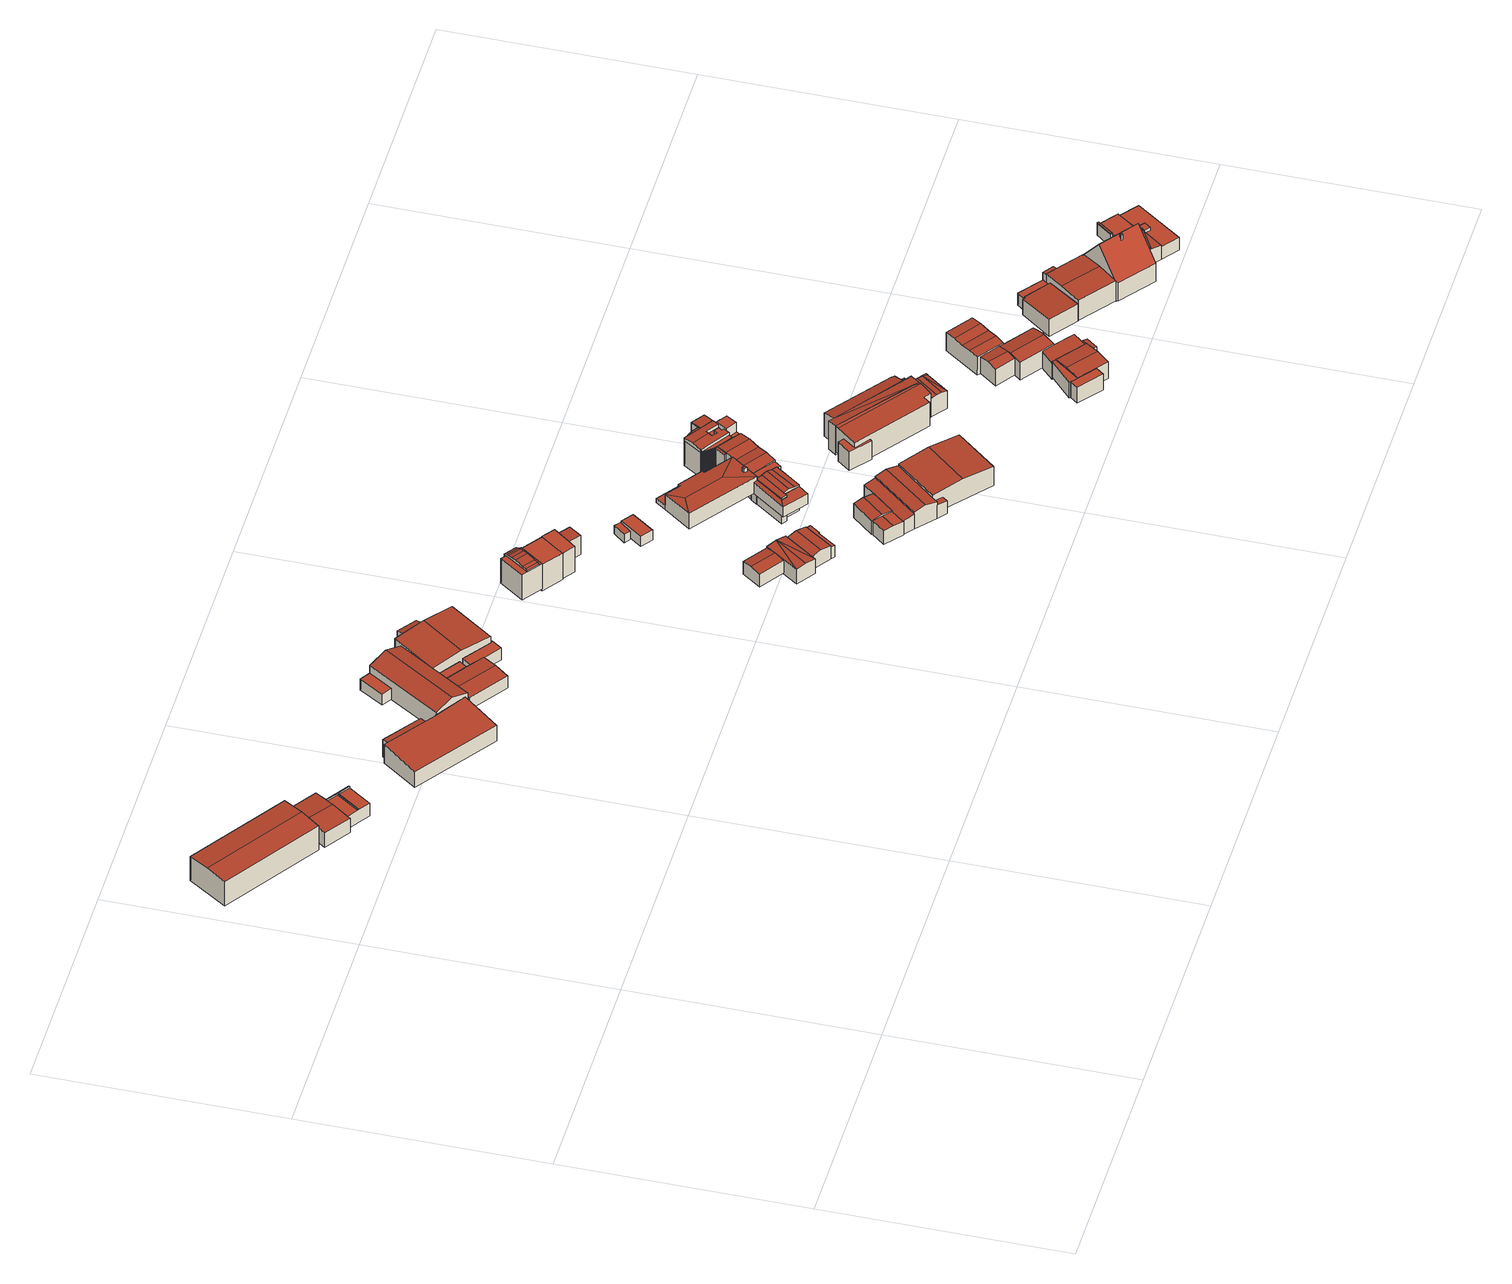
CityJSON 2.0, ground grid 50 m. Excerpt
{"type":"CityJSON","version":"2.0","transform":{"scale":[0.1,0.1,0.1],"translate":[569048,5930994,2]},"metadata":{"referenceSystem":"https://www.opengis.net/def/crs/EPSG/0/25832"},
"CityObjects":{
"building1":{"type":"Building","attributes":{"Grundfläche 2D":"221.680672","Grundhöhe NN":"5.570"},"geometry":[{"type":"Solid","lod":"3","boundaries":[[[[0,1,2,3]],[[4,1,0,5]],[[3,2,6,7]],[[5,0,3,7,8]],[[4,5,8,9]],[[6,2,1,4,9]],[[8,7,6,9]]]],"semantics":{"surfaces":[{"type":"RoofSurface"},{"type":"WallSurface"},{"type":"GroundSurface"}],"values":[[0,0,1,1,1,1,2]]}}]},
"building2":{"type":"Building","attributes":{"Grundfläche 2D":"93.313447","Grundhöhe NN":"5.570"},"children":["building2-1"],"geometry":[{"type":"Solid","lod":"3","boundaries":[[[[10,11,12,13,14,15,16,17]],[[18,19,20,21]],[[22,23,24,25,21,20]],[[26,27,10,17,16,15,28,29]],[[12,11,10,27,30]],[[13,12,30,31]],[[19,18,32,33]],[[15,14,13,31,34,24,23,22,20,19,33,28]],[[25,24,34,35]],[[32,18,21,25,35]],[[29,28,33,32,35,34,31,30,27,26]]]],"semantics":{"surfaces":[{"type":"RoofSurface"},{"type":"WallSurface"},{"type":"GroundSurface"}],"values":[[0,0,0,1,1,1,1,1,1,1,2]]}}]},
"building2-1":{"type":"BuildingInstallation","parents":["building2"],"geometry":[{"type":"MultiSurface","lod":"3","boundaries":[[[36,37,38,39,40,41,42,43]],[[13,14,42,41]],[[42,14,44,43]],[[44,16,36,43]],[[16,17,37,36]],[[17,45,38,37]],[[45,11,39,38]],[[11,12,40,39]],[[12,13,41,40]]],"semantics":{"surfaces":[{"type":"RoofSurface"},{"type":"WallSurface"}],"values":[0,1,1,1,1,1,1,1,1]}}]},
"building3":{"type":"Building","attributes":{"Grundfläche 2D":"191.723458","Grundhöhe NN":"5.796"},"geometry":[{"type":"Solid","lod":"3","boundaries":[[[[46,47,48,49,50,51,52,53,54]],[[55,56,57,58]],[[52,51,59,60]],[[53,52,60,61]],[[54,53,61,62]],[[57,63,64,46,54,62,65,58]],[[47,46,64,66]],[[48,47,66,67]],[[49,48,67,68]],[[51,50,49,68,59]],[[55,58,65,69]],[[56,55,69,70]],[[57,56,70,63]],[[59,68,67,66,64,63,70,69,65,62,61,60]]]],"semantics":{"surfaces":[{"type":"RoofSurface"},{"type":"WallSurface"},{"type":"GroundSurface"}],"values":[[0,0,1,1,1,1,1,1,1,1,1,1,1,2]]}}]},
"building4":{"type":"Building","attributes":{"Grundfläche 2D":"156.464578","Grundhöhe NN":"6.332"},"children":["building4-1"],"geometry":[{"type":"Solid","lod":"3","boundaries":[[[[71,72,73,74,75]],[[76,77,72,71]],[[78,79,80,81]],[[76,71,75,82,83]],[[77,76,83,84]],[[81,73,72,77,84,85]],[[86,82,75,74,73,81,80,87]],[[78,81,85,88]],[[79,78,88,89]],[[80,79,89,87]],[[87,89,88,85,84,83,82,86]]]],"semantics":{"surfaces":[{"type":"RoofSurface"},{"type":"WallSurface"},{"type":"GroundSurface"}],"values":[[0,0,0,1,1,1,1,1,1,1,2]]}}]},
"building4-1":{"type":"BuildingInstallation","parents":["building4"],"geometry":[{"type":"MultiSurface","lod":"3","boundaries":[[[90,91,92,93]],[[90,94,95,91]],[[92,91,95,96]],[[93,92,96,97]],[[90,93,97,94]],[[95,94,97,96]]],"semantics":{"surfaces":[{"type":"RoofSurface"},{"type":"WallSurface"},{"type":"OuterCeilingSurface"}],"values":[0,1,1,1,1,2]}}]},
"building5":{"type":"Building","attributes":{"Grundfläche 2D":"96.328198","Grundhöhe NN":"6.383"},"geometry":[{"type":"Solid","lod":"3","boundaries":[[[[98,99,100,101]],[[98,101,102,103,104,105]],[[106,107,108,109,110,111]],[[112,113,114,115,116,117,118,119]],[[120,99,98,105,107,106,121]],[[100,99,120,122]],[[103,102,101,100,122,123,119,118]],[[124,125,108,107,105,104,103,118,117]],[[111,110,126,127]],[[106,111,127,121]],[[109,108,125,128]],[[110,109,128,126]],[[117,116,129,124]],[[112,119,123,130]],[[113,112,130,131]],[[114,113,131,132]],[[115,114,132,133]],[[116,115,133,129]],[[128,125,124,129,133,132,131,130,123,122,120,121,127,126]]]],"semantics":{"surfaces":[{"type":"RoofSurface"},{"type":"WallSurface"},{"type":"GroundSurface"}],"values":[[0,0,0,0,1,1,1,1,1,1,1,1,1,1,1,1,1,1,2]]}}]},
"building6":{"type":"Building","attributes":{"Grundfläche 2D":"167.725588","Grundhöhe NN":"5.492"},"geometry":[{"type":"Solid","lod":"3","boundaries":[[[[134,135,136,137]],[[138,139,140,141]],[[140,139,142,143,144]],[[136,135,145,146]],[[137,136,146,147]],[[134,137,147,148]],[[142,139,138,149,150]],[[151,144,143,142,150,152]],[[134,148,153,141,140,144,151,145,135]],[[138,141,153,149]],[[145,151,152,150,149,153,148,147,146]]]],"semantics":{"surfaces":[{"type":"RoofSurface"},{"type":"WallSurface"},{"type":"GroundSurface"}],"values":[[0,0,0,1,1,1,1,1,1,1,2]]}}]},
"building7":{"type":"Building","attributes":{"Grundfläche 2D":"31.021252","Grundhöhe NN":"4.354"},"geometry":[{"type":"Solid","lod":"3","boundaries":[[[[154,155,156,157]],[[158,155,154,159]],[[160,161,158,159,162,163]],[[164,160,163,165]],[[166,164,165,167]],[[168,166,167,169]],[[170,171,168,169,172,173]],[[174,175,176,177,178]],[[179,180,181,182,183,184]],[[157,156,178,180]],[[180,179,184,183,185,173,172,169,167,165,163,162,159,154,157]],[[185,186,170,173]],[[186,175,174,178,156,155,158,161,160,164,166,168,171,170]],[[185,183,187,188]],[[186,185,188,189]],[[175,186,189,190]],[[176,175,190,191]],[[177,176,191,192]],[[181,180,178,177,192,193]],[[194,182,181,193]],[[183,182,194,187]],[[187,194,193,192,191,190,189,188]]]],"semantics":{"surfaces":[{"type":"RoofSurface"},{"type":"WallSurface"},{"type":"GroundSurface"}],"values":[[0,0,0,0,0,0,0,0,0,1,1,1,1,1,1,1,1,1,1,1,1,2]]}}]},
"building8":{"type":"Building","attributes":{"Grundfläche 2D":"27.570214","Grundhöhe NN":"5.848"},"geometry":[{"type":"Solid","lod":"3","boundaries":[[[[195,196,197,198]],[[199,195,198,200]],[[200,198,197,201,202]],[[199,200,202,203]],[[196,195,199,203,204]],[[197,196,204,201]],[[202,201,204,203]]]],"semantics":{"surfaces":[{"type":"RoofSurface"},{"type":"WallSurface"},{"type":"GroundSurface"}],"values":[[0,0,1,1,1,1,2]]}}]},
"building9":{"type":"Building","attributes":{"Grundfläche 2D":"37.728228","Grundhöhe NN":"5.636"},"geometry":[{"type":"Solid","lod":"3","boundaries":[[[[205,206,207]],[[208,206,205]],[[205,207,209]],[[205,209,210]],[[209,207,206,211,212]],[[210,209,212,213]],[[208,205,210,213,214]],[[206,208,214,211]],[[212,211,214,213]]]],"semantics":{"surfaces":[{"type":"RoofSurface"},{"type":"WallSurface"},{"type":"GroundSurface"}],"values":[[0,0,0,0,1,1,1,1,2]]}}]},
"building10":{"type":"Building","attributes":{"Grundfläche 2D":"29.740612","Grundhöhe NN":"3.935"},"geometry":[{"type":"Solid","lod":"3","boundaries":[[[[215,216,217,218]],[[219,220,218,217]],[[220,221,215,218]],[[221,222,216,215]],[[222,219,217,216]],[[222,221,220,219]]]],"semantics":{"surfaces":[{"type":"RoofSurface"},{"type":"WallSurface"},{"type":"GroundSurface"}],"values":[[0,1,1,1,1,2]]}}]},
"building11":{"type":"Building","attributes":{"Grundfläche 2D":"33.340595","Grundhöhe NN":"5.753"},"geometry":[{"type":"Solid","lod":"3","boundaries":[[[[223,224,225,226]],[[227,228,223,226,229]],[[229,226,225,230,231]],[[232,228,227,229,231,233]],[[224,223,228,232,234]],[[225,224,234,230]],[[233,231,230,234,232]]]],"semantics":{"surfaces":[{"type":"RoofSurface"},{"type":"WallSurface"},{"type":"GroundSurface"}],"values":[[0,0,1,1,1,1,2]]}}]},
"building12":{"type":"Building","attributes":{"Grundfläche 2D":"18.134241","Grundhöhe NN":"4.106"},"geometry":[{"type":"Solid","lod":"3","boundaries":[[[[235,236,218,237]],[[238,239,237,218]],[[239,240,235,237]],[[240,241,236,235]],[[241,238,218,236]],[[241,240,239,238]]]],"semantics":{"surfaces":[{"type":"RoofSurface"},{"type":"WallSurface"},{"type":"GroundSurface"}],"values":[[0,1,1,1,1,2]]}}]},
"building13":{"type":"Building","attributes":{"Grundfläche 2D":"6.816038","Grundhöhe NN":"5.804"},"geometry":[{"type":"Solid","lod":"3","boundaries":[[[[242,243,244,245,246,247]],[[231,248,245,244]],[[248,249,246,245]],[[249,250,247,246]],[[250,251,242,247]],[[251,233,243,242]],[[233,231,244,243]],[[248,231,233,251,250,249]]]],"semantics":{"surfaces":[{"type":"RoofSurface"},{"type":"WallSurface"},{"type":"GroundSurface"}],"values":[[0,1,1,1,1,1,1,2]]}}]},
"building14":{"type":"Building","attributes":{"Grundfläche 2D":"10.560661","Grundhöhe NN":"4.638"},"geometry":[{"type":"Solid","lod":"3","boundaries":[[[[252,253,254,255]],[[256,257,255,254]],[[257,258,252,255]],[[258,259,253,252]],[[259,256,254,253]],[[259,258,257,256]]]],"semantics":{"surfaces":[{"type":"RoofSurface"},{"type":"WallSurface"},{"type":"GroundSurface"}],"values":[[0,1,1,1,1,2]]}}]},
"building15":{"type":"Building","attributes":{"Grundfläche 2D":"4.652057","Grundhöhe NN":"6.587"},"geometry":[{"type":"Solid","lod":"3","boundaries":[[[[260,261,262,263]],[[264,265,263,262]],[[265,266,260,263]],[[266,267,261,260]],[[267,264,262,261]],[[267,266,265,264]]]],"semantics":{"surfaces":[{"type":"RoofSurface"},{"type":"WallSurface"},{"type":"GroundSurface"}],"values":[[0,1,1,1,1,2]]}}]},
"building16":{"type":"Building","attributes":{"Grundfläche 2D":"16.265821","Grundhöhe NN":"6.559"},"geometry":[{"type":"Solid","lod":"3","boundaries":[[[[268,269,270,271]],[[269,268,272,273]],[[270,269,273,274]],[[271,270,274,275]],[[268,271,275,272]],[[273,272,275,274]]]],"semantics":{"surfaces":[{"type":"RoofSurface"},{"type":"WallSurface"},{"type":"GroundSurface"}],"values":[[0,1,1,1,1,2]]}}]},
"building17":{"type":"Building","attributes":{"Grundfläche 2D":"292.371664","Grundhöhe NN":"5.742"},"geometry":[{"type":"Solid","lod":"3","boundaries":[[[[276,277,278,279,280,281]],[[282,283,284,285]],[[286,287,288,289]],[[290,291,287,286,292]],[[293,294,295,296,297]],[[298,293,297,299]],[[300,301,302,303,304,305]],[[304,306,307,305]],[[308,309,310,311]],[[276,281,309,308,312]],[[279,278,313,314]],[[279,314,315,280]],[[276,316,317,277]],[[285,284,318,319]],[[282,285,319,320]],[[288,281,280,289]],[[286,289,280,315,321,292]],[[290,292,321,322]],[[281,288,287,291,290,322,323,310,309]],[[324,299,297,296,295,301,283,282,320]],[[298,299,324,325]],[[293,298,325,326,302,294]],[[294,302,301,295]],[[303,302,326,327]],[[304,303,327,313,278,306]],[[306,278,277,307]],[[300,305,307,277,317,318,284]],[[283,301,300,284]],[[311,310,323,328]],[[312,308,311,328,329]],[[276,312,329,316]],[[317,316,329,328,323,322,321,315,314,313,327,326,325,324,320,319,318]]]],"semantics":{"surfaces":[{"type":"RoofSurface"},{"type":"WallSurface"},{"type":"GroundSurface"}],"values":[[0,0,0,0,0,0,0,0,0,0,1,1,1,1,1,1,1,1,1,1,1,1,1,1,1,1,1,1,1,1,1,2]]}}]},
"building18":{"type":"Building","attributes":{"Grundfläche 2D":"164.132382","Grundhöhe NN":"5.616"},"children":["building18-1"],"geometry":[{"type":"Solid","lod":"3","boundaries":[[[[330,331,332,333]],[[330,333,334]],[[335,336,332,331]],[[333,332,336,337,338,339,340,334]],[[341,342,343,344,345,346]],[[345,344,347,348,349,350]],[[351,352,353,354,355,356,357,358]],[[349,331,330,359,360,350]],[[361,336,335,331,349,348,362]],[[358,337,336,361,363,351]],[[337,358,357,338]],[[338,357,356,339]],[[339,356,355,340]],[[340,355,354,334]],[[334,354,364,359,330]],[[342,341,365,366]],[[343,342,366,367]],[[344,343,367,368]],[[347,344,368,369]],[[348,347,369,362]],[[345,350,360,370]],[[346,345,370,371]],[[341,346,371,365]],[[352,351,363,372]],[[353,352,372,373]],[[354,353,373,364]],[[362,369,368,367,366,365,371,370,360,359,364,373,372,363,361]]]],"semantics":{"surfaces":[{"type":"RoofSurface"},{"type":"WallSurface"},{"type":"GroundSurface"}],"values":[[0,0,0,0,0,0,0,1,1,1,1,1,1,1,1,1,1,1,1,1,1,1,1,1,1,1,2]]}}]},
"building18-1":{"type":"BuildingInstallation","parents":["building18"],"geometry":[{"type":"MultiSurface","lod":"3","boundaries":[[[374,375,376,377]],[[377,376,378,379]],[[374,377,379,380]],[[375,374,380,381]],[[376,375,381,378]]],"semantics":{"surfaces":[{"type":"RoofSurface"},{"type":"WallSurface"}],"values":[0,1,1,1,1]}}]},
"building19":{"type":"Building","attributes":{"Grundfläche 2D":"100.415125","Grundhöhe NN":"2.354"},"geometry":[{"type":"Solid","lod":"3","boundaries":[[[[382,383,384,385]],[[386,387,388,389,390]],[[389,391,392,390]],[[391,393,394,392]],[[393,395,396,397,398,394]],[[399,400,401,402,403,404,405,406,407]],[[408,409,410,411,412]],[[412,413,414,408]],[[413,415,416,414]],[[416,415,417,418,419]],[[420,421,398,422]],[[383,382,423,424]],[[384,383,424,425]],[[426,388,387,386,404,403,427]],[[395,393,391,389,388,426,428]],[[397,396,395,428,429]],[[421,430,431,404,386,390,392,394,398,397,429,432,398]],[[405,404,431,433]],[[406,405,433,434]],[[407,406,434,435]],[[436,402,401,400,385,384,425]],[[403,402,436,427]],[[409,407,435,437,410]],[[411,410,437,438]],[[412,411,438,439]],[[417,415,413,412,439,440]],[[385,400,399,419,418,417,440,423,382]],[[408,414,416,419,399,407,409]],[[422,398,432,441]],[[420,422,441,442]],[[421,420,442,430]],[[436,425,424,423,440,439,438,437,435,434,433,431,430,442,441,432,429,428,426,427]]]],"semantics":{"surfaces":[{"type":"RoofSurface"},{"type":"WallSurface"},{"type":"GroundSurface"}],"values":[[0,0,0,0,0,0,0,0,0,0,0,1,1,1,1,1,1,1,1,1,1,1,1,1,1,1,1,1,1,1,1,2]]}}]},
"building20":{"type":"Building","attributes":{"Grundfläche 2D":"65.542003","Grundhöhe NN":"2.354"},"children":["building20-1","building20-2"],"geometry":[{"type":"MultiSurface","lod":"3","boundaries":[[[443,444,445,446,447,448,449,450,451,452]],[[453,454,455,456,457,458,459,460,461,445,444,462,463,464]],[[465,466,467,468,469,470,471,472,473,474,475,476,477,478,479,480,481,482,483,484,485,486,487,488,489,490,491,492,493,494,495,496,497,498,499,500,501,502,503,504,505,506,507,508,509,510,511,512]],[[513,511,510,514,515,516]],[[517,518,519,520,521,522,523,524,525,526,527,528,529,530,531,532,533,534,535,536,537,538,539,540,541,542,543,544,545,546,547,548,549,550,551,552,553,554,555,556]],[[557,558,559,560,561,562,563,564]],[[565,566,567,568,569,570,571,572,573,574]],[[557,564,457,456]],[[458,457,564,563]],[[563,562,459,458]],[[562,561,460,459]],[[561,560,461,460]],[[461,560,559,446,445]],[[447,446,559,558]],[[449,448,575,508,576]],[[577,443,452,451,450,449,576,578,507,506]],[[443,577,579,462,444]],[[579,553,463,462]],[[551,550,454,453,464,463,553,552]],[[580,455,454,550]],[[480,479,581,582]],[[481,480,582,583]],[[584,585,483,482,481,583]],[[586,465,512,511,587,588]],[[589,590,467,466,465,586]],[[468,467,590,591]],[[592,593,471,470,469,468,591,594]],[[595,473,472,471,593,596]],[[474,473,595,597]],[[598,475,474,597]],[[476,475,598,599]],[[600,477,476,599]],[[478,477,600,601]],[[479,478,601,581]],[[602,485,484,483,585,603]],[[486,485,602,604]],[[605,488,487,486,604,606]],[[607,490,489,488,605,608]],[[491,490,607,609]],[[492,491,609,610]],[[493,492,610,611]],[[612,494,493,611]],[[495,494,612,613]],[[614,496,495,613]],[[497,496,614,615]],[[616,498,497,615]],[[617,499,498,616]],[[500,499,617,618]],[[501,500,618,619]],[[620,502,501,619]],[[621,504,503,502,620,622]],[[505,504,621,623]],[[506,505,623,624]],[[577,506,624,625]],[[579,577,625,626]],[[553,579,626,627]],[[554,553,627,628]],[[629,555,554,628]],[[556,555,629,630]],[[517,556,630,631]],[[632,633,519,518,517,631]],[[520,519,633,634]],[[635,522,521,520,634,636]],[[523,522,635,637]],[[524,523,637,638]],[[525,524,638,639]],[[526,525,639,640]],[[641,642,529,528,527,526,640,643]],[[644,530,529,642]],[[531,530,644,645]],[[532,531,645,646]],[[533,532,646,647]],[[534,533,647,648]],[[535,534,648,649]],[[536,535,649,650]],[[537,536,650,651]],[[538,537,651,652]],[[539,538,652,653]],[[540,539,653,654]],[[541,540,654,655]],[[542,541,655,656]],[[543,542,656,657]],[[544,543,657,658]],[[545,544,658,659]],[[546,545,659,660]],[[547,546,660,661]],[[548,547,661,662]],[[548,662,663,568,549]],[[566,565,508,575,558,557,580,550,549,568,567]],[[508,565,574,509]],[[509,574,573,510]],[[510,573,572,514]],[[664,516,515,514,572,571,665]],[[513,516,664,666]],[[511,513,666,587]],[[569,568,663,667]],[[570,569,667,668]],[[571,570,668,665]],[[667,663,662,661,660,659,658,657,656,655,654,653,652,651,650,649,648,647,646,645,644,642,641,643,640,639,638,637,635,636,634,633,632,631,630,629,628,627,626,625,624,623,621,622,620,619,618,617,616,615,614,613,612,611,610,609,607,608,605,606,604,602,603,585,584,583,582,581,601,600,599,598,597,595,596,593,592,594,591,590,589,586,588,587,666,664,665,668]]],"semantics":{"surfaces":[{"type":"RoofSurface"},{"type":"WallSurface"},{"type":"GroundSurface"}],"values":[0,0,0,0,0,0,0,1,1,1,1,1,1,1,1,1,1,1,1,1,1,1,1,1,1,1,1,1,1,1,1,1,1,1,1,1,1,1,1,1,1,1,1,1,1,1,1,1,1,1,1,1,1,1,1,1,1,1,1,1,1,1,1,1,1,1,1,1,1,1,1,1,1,1,1,1,1,1,1,1,1,1,1,1,1,1,1,1,1,1,1,1,1,1,1,1,1,1,2]}}]},
"building20-1":{"type":"BuildingInstallation","parents":["building20"],"geometry":[{"type":"MultiSurface","lod":"3","boundaries":[[[669,670,671,672]],[[456,455,671,670,448,447,558,575,566,567,580,557]],[[567,673,672,671,455,580]],[[672,673,674,669]],[[566,575,448,670,669,674]]],"semantics":{"surfaces":[{"type":"RoofSurface"},{"type":"WallSurface"}],"values":[0,1,1,1,1]}}]},
"building20-2":{"type":"BuildingInstallation","parents":["building20"],"geometry":[{"type":"MultiSurface","lod":"3","boundaries":[[[675,676,677,578,576,678,679,680]],[[508,509,678,576]],[[509,510,679,678]],[[510,514,680,679]],[[515,516,675,680,514]],[[516,513,676,675]],[[513,511,677,676]],[[578,677,511,507]]],"semantics":{"surfaces":[{"type":"RoofSurface"},{"type":"WallSurface"}],"values":[0,1,1,1,1,1,1,1]}}]},
"building21":{"type":"Building","attributes":{"Grundfläche 2D":"109.596040","Grundhöhe NN":"5.012"},"geometry":[{"type":"Solid","lod":"3","boundaries":[[[[681,682,683,684,685,686]],[[687,688,689,690]],[[690,691,687]],[[690,689,692,693,694,695]],[[685,684,696,697]],[[686,685,697,698]],[[681,686,698,699]],[[682,681,699,700]],[[701,688,687,691,702]],[[683,692,689,688,701,696,684]],[[703,693,692,683,682,700]],[[694,693,703,704]],[[695,694,704,705]],[[691,690,695,705,702]],[[703,700,699,698,697,696,701,702,705,704]]]],"semantics":{"surfaces":[{"type":"RoofSurface"},{"type":"WallSurface"},{"type":"GroundSurface"}],"values":[[0,0,0,0,1,1,1,1,1,1,1,1,1,1,2]]}}]},
"building22":{"type":"Building","attributes":{"Grundfläche 2D":"130.797011","Grundhöhe NN":"4.125"},"geometry":[{"type":"Solid","lod":"3","boundaries":[[[[706,707,708,709]],[[710,706,709,711,712]],[[707,713,714,708]],[[715,714,713]],[[716,714,715,717]],[[718,711,709,719,720]],[[721,722,723,724,725,726,727]],[[728,729,730,731,732,733]],[[734,735,736,737]],[[738,739,740,741,719,716]],[[742,743,687,691]],[[743,744,688,687]],[[715,713,707,706,710,745,746]],[[717,715,746,747]],[[714,716,719,709,708]],[[712,748,745,710]],[[740,749,750,725,724,723,722,718,720,741]],[[727,726,725,750,751,734,737]],[[737,736,752,753,732,731,721,727]],[[733,732,753,754]],[[728,733,754,755]],[[729,728,755,756]],[[730,729,756,757]],[[735,734,751,758]],[[758,752,736,735]],[[738,717,747,759,739]],[[740,739,759,749]],[[720,719,741]],[[717,738,716]],[[722,721,731,730,757,760,744,743,742,711,718]],[[688,744,760,761]],[[687,688,761,748,712,691]],[[691,712,711,742]],[[748,761,760,757,756,755,754,753,752,758,751,750,749,759,747,746,745]]]],"semantics":{"surfaces":[{"type":"RoofSurface"},{"type":"WallSurface"},{"type":"GroundSurface"}],"values":[[0,0,0,0,0,0,0,0,0,0,0,0,1,1,1,1,1,1,1,1,1,1,1,1,1,1,1,1,1,1,1,1,1,2]]}}]},
"building23":{"type":"Building","attributes":{"Grundfläche 2D":"12.145856","Grundhöhe NN":"5.714"},"geometry":[{"type":"Solid","lod":"3","boundaries":[[[[762,763,764,765]],[[763,762,766,767]],[[764,763,767,768]],[[765,764,768,769]],[[762,765,769,766]],[[767,766,769,768]]]],"semantics":{"surfaces":[{"type":"RoofSurface"},{"type":"WallSurface"},{"type":"GroundSurface"}],"values":[[0,1,1,1,1,2]]}}]},
"building24":{"type":"Building","attributes":{"Grundfläche 2D":"8.738451","Grundhöhe NN":"5.807"},"geometry":[{"type":"Solid","lod":"3","boundaries":[[[[770,771,772,773]],[[771,770,774,775]],[[772,771,775,776]],[[773,772,776,777]],[[770,773,777,774]],[[775,774,777,776]]]],"semantics":{"surfaces":[{"type":"RoofSurface"},{"type":"WallSurface"},{"type":"GroundSurface"}],"values":[[0,1,1,1,1,2]]}}]},
"building25":{"type":"Building","attributes":{"Grundfläche 2D":"47.085404","Grundhöhe NN":"5.610"},"geometry":[{"type":"Solid","lod":"3","boundaries":[[[[778,779,780,781]],[[780,782,783,784,781]],[[779,778,785,786]],[[783,782,780,779,786,787]],[[784,783,787,788]],[[785,778,781,784,788]],[[787,786,785,788]]]],"semantics":{"surfaces":[{"type":"RoofSurface"},{"type":"WallSurface"},{"type":"GroundSurface"}],"values":[[0,0,1,1,1,1,2]]}}]},
"building26":{"type":"Building","attributes":{"Grundfläche 2D":"156.688182","Grundhöhe NN":"5.249"},"geometry":[{"type":"Solid","lod":"3","boundaries":[[[[789,790,791,792]],[[793,794,795,796,789,792,797,798]],[[799,796,800,801]],[[802,803,799,801,804]],[[805,806,807,808,809,810]],[[811,812,813,814]],[[813,815,816,814]],[[815,817,818,816]],[[817,819,820,818]],[[802,821,822,790,789,796,799,803]],[[808,791,790,822,823,809]],[[797,792,791,808,824,825,826]],[[798,797,826,827]],[[793,798,827,828]],[[794,793,828,829]],[[795,794,829,830]],[[804,801,800,831,832]],[[802,804,832,821]],[[806,805,810,833,834]],[[807,806,834,835]],[[808,807,835,824]],[[810,809,823,833]],[[800,796,795,812,811,836,831]],[[817,815,813,812,795,830,837,819]],[[820,819,837,838]],[[811,814,816,818,820,838,836]],[[835,834,833,823,822,821,832,831,836,838,837,830,829,828,827,826,825,824]]]],"semantics":{"surfaces":[{"type":"RoofSurface"},{"type":"WallSurface"},{"type":"GroundSurface"}],"values":[[0,0,0,0,0,0,0,0,0,1,1,1,1,1,1,1,1,1,1,1,1,1,1,1,1,1,2]]}}]},
"building27":{"type":"Building","attributes":{"Grundfläche 2D":"6.446748","Grundhöhe NN":"5.305"},"geometry":[{"type":"Solid","lod":"3","boundaries":[[[[839,840,841,842]],[[843,844,841,840]],[[843,840,839,845,846]],[[844,843,846,847]],[[842,841,844,847,848]],[[839,842,848,845]],[[846,845,848,847]]]],"semantics":{"surfaces":[{"type":"RoofSurface"},{"type":"WallSurface"},{"type":"GroundSurface"}],"values":[[0,0,1,1,1,1,2]]}}]},
"building28":{"type":"Building","attributes":{"Grundfläche 2D":"69.784010","Grundhöhe NN":"5.148"},"geometry":[{"type":"Solid","lod":"3","boundaries":[[[[849,850,851,852]],[[853,854,855,856,857,858,859]],[[851,850,860,861]],[[852,851,861,862]],[[849,852,862,863]],[[856,864,860,850,857]],[[865,859,858,857,850,849,863]],[[853,859,865,866]],[[854,853,866,867]],[[855,854,867,868]],[[856,855,868,864]],[[860,864,868,867,866,865,863,862,861]]]],"semantics":{"surfaces":[{"type":"RoofSurface"},{"type":"WallSurface"},{"type":"GroundSurface"}],"values":[[0,0,1,1,1,1,1,1,1,1,1,2]]}}]},
"building29":{"type":"Building","attributes":{"Grundfläche 2D":"294.598796","Grundhöhe NN":"5.207"},"children":["building29-1","building29-2","building29-3","building29-4","building29-5","building29-6"],"geometry":[{"type":"Solid","lod":"3","boundaries":[[[[869,870,871,872,873,874,875,876]],[[875,874,877,878,879,880,881,882,883]],[[884,885,886,887,888,889,890]],[[891,892,893,894,895,896,897,898,899,900,901,902,903]],[[904,902,901]],[[905,906,907]],[[908,909,905]],[[909,910,911,912,905]],[[912,906,905]],[[913,906,912]],[[914,915,916,917,918]],[[919,920,921,922]],[[923,924,925,926,878]],[[927,873,928,929,924,923]],[[905,907,930,931,889,908]],[[909,908,889,888,910]],[[902,904,913,912,911,910,888,887,903]],[[916,915,932,933]],[[917,916,933,934]],[[935,914,918,917,934,936]],[[920,919,937,938]],[[921,920,938,939]],[[879,878,926]],[[872,928,873]],[[914,929,928,872,940,932,915]],[[924,929,914,935,941,925]],[[925,941,942,879,926]],[[907,906,913,904,901,876,875,883,943,930]],[[922,921,939,944,869,876,901,900]],[[870,869,944,945]],[[871,870,945,946]],[[872,871,946,940]],[[927,923,878,877,874,873]],[[879,942,947,880]],[[881,880,947,948]],[[882,881,948,949]],[[883,882,949,943]],[[890,889,931,950]],[[884,890,950,951]],[[885,884,951,952]],[[952,953,893,892,891,903,887,886,885]],[[894,893,953,954]],[[895,894,954,955]],[[896,895,955,956]],[[898,897,896,956,957]],[[899,898,957,958]],[[922,900,899,958,937,919]],[[949,948,947,942,941,935,936,934,933,932,940,946,945,944,939,938,937,958,957,956,955,954,953,952,951,950,931,930,943]]]],"semantics":{"surfaces":[{"type":"RoofSurface"},{"type":"WallSurface"},{"type":"GroundSurface"}],"values":[[0,0,0,0,0,0,0,0,0,0,0,0,0,0,1,1,1,1,1,1,1,1,1,1,1,1,1,1,1,1,1,1,1,1,1,1,1,1,1,1,1,1,1,1,1,1,1,2]]}}]},
"building29-1":{"type":"BuildingInstallation","parents":["building29"],"geometry":[{"type":"MultiSurface","lod":"3","boundaries":[[[959,960,961,962]],[[962,961,963,964]],[[962,964,965,959]],[[965,966,960,959]],[[966,963,961,960]]],"semantics":{"surfaces":[{"type":"RoofSurface"},{"type":"WallSurface"}],"values":[0,1,1,1,1]}}]},
"building29-2":{"type":"BuildingInstallation","parents":["building29"],"geometry":[{"type":"MultiSurface","lod":"3","boundaries":[[[967,968,969,970]],[[971,972,970,969]],[[967,970,972,973]],[[968,967,973,974]],[[974,971,969,968]]],"semantics":{"surfaces":[{"type":"RoofSurface"},{"type":"WallSurface"}],"values":[0,1,1,1,1]}}]},
"building29-3":{"type":"BuildingInstallation","parents":["building29"],"geometry":[{"type":"MultiSurface","lod":"3","boundaries":[[[975,976,977,978]],[[978,977,979,980]],[[975,978,980,981]],[[976,975,981,982]],[[977,976,982,979]]],"semantics":{"surfaces":[{"type":"RoofSurface"},{"type":"WallSurface"}],"values":[0,1,1,1,1]}}]},
"building29-4":{"type":"BuildingInstallation","parents":["building29"],"geometry":[{"type":"MultiSurface","lod":"3","boundaries":[[[983,984,985,986]],[[986,985,987,988]],[[983,986,988,989]],[[984,983,989,990]],[[985,984,990,987]]],"semantics":{"surfaces":[{"type":"RoofSurface"},{"type":"WallSurface"}],"values":[0,1,1,1,1]}}]},
"building29-5":{"type":"BuildingInstallation","parents":["building29"],"geometry":[{"type":"MultiSurface","lod":"3","boundaries":[[[991,992,993,994]],[[995,994,993,996,997]],[[995,998,991,994]],[[992,991,998,999]],[[996,993,992,999,1000]]],"semantics":{"surfaces":[{"type":"RoofSurface"},{"type":"WallSurface"}],"values":[0,1,1,1,1]}}]},
"building29-6":{"type":"BuildingInstallation","parents":["building29"],"geometry":[{"type":"MultiSurface","lod":"3","boundaries":[[[1001,1002,1003,1004]],[[898,899,1003,1002]],[[1003,899,894,895,1004]],[[895,896,1001,1004]],[[897,898,1002,1001,896]]],"semantics":{"surfaces":[{"type":"RoofSurface"},{"type":"WallSurface"}],"values":[0,1,1,1,1]}}]}
},
"vertices":[
[229,1169,99],[35,1299,99],[9,1260,95],[203,1130,95],[62,1339,95],[256,1209,95],[9,1260,36],[203,1130,36],[256,1209,36],[62,1339,36],
[318,1062,67],[351,1109,67],[352,1111,67],[303,1144,67],[302,1143,67],[270,1095,67],[294,1079,67],[295,1078,67],[213,1121,71],[264,1086,71],[291,1126,74],[241,1161,74],[302,1143,73],[303,1144,73],[317,1165,71],[267,1199,71],[295,1078,36],[318,1062,36],[270,1095,36],[294,1079,36],[352,1111,36],[303,1144,36],[213,1121,36],[264,1086,36],[317,1165,36],[267,1199,36],
[294,1079,70],[295,1078,70],[328,1125,70],[351,1109,70],[352,1111,70],[303,1144,70],[302,1143,70],[326,1126,70],[326,1126,67],[328,1125,67],
[465,1073,84],[414,1001,76],[577,886,76],[631,961,84],[603,978,84],[570,999,84],[570,1000,84],[569,1001,84],[568,1000,84],[557,1027,80],[482,1080,80],[473,1067,82],[548,1014,82],[570,999,38],[570,1000,38],[569,1001,38],[568,1000,38],[473,1067,38],[465,1073,38],[548,1014,38],[414,1001,38],[577,886,38],[631,961,38],[557,1027,38],[482,1080,38],
[603,978,103],[700,1131,103],[666,1152,89],[570,1000,89],[570,999,89],[637,957,89],[733,1110,89],[646,1165,70],[615,1115,70],[635,1103,70],[666,1152,70],[570,999,43],[637,957,43],[733,1110,43],[666,1152,43],[570,1000,43],[635,1103,43],[646,1165,43],[615,1115,43],
[690,1138,74],[707,1127,74],[712,1136,72],[695,1146,72],[690,1138,70],[707,1127,70],[712,1136,70],[695,1146,70],
[660,984,77],[641,956,74],[718,902,74],[737,930,77],[757,957,74],[757,958,74],[726,980,74],[681,1012,74],[679,1011,69],[681,1012,69],[726,980,69],[740,999,69],[690,1034,69],[676,1013,69],[791,933,73],[806,954,73],[801,958,73],[800,956,73],[745,995,73],[732,976,73],[757,958,73],[757,957,73],[641,956,44],[679,1011,44],[718,902,44],[757,957,44],[732,976,44],[726,980,44],[690,1034,44],[676,1013,44],[740,999,44],[745,995,44],[791,933,44],[806,954,44],[801,958,44],[800,956,44],
[778,1107,76],[815,1080,76],[834,1107,66],[797,1134,66],[687,1037,89],[743,997,94],[807,1086,94],[750,1126,89],[800,956,89],[801,958,89],[863,1046,89],[815,1080,35],[834,1107,35],[797,1134,35],[778,1107,35],[687,1037,35],[800,956,35],[863,1046,35],[801,958,35],[750,1126,35],
[1020,923,90],[997,940,90],[994,936,88],[1017,919,88],[1001,946,92],[1024,929,92],[1013,963,93],[1007,954,92],[1030,937,92],[1037,946,93],[1020,972,92],[1043,955,92],[1026,980,90],[1049,963,90],[1030,985,87],[1053,968,87],[1033,990,85],[1030,986,87],[1053,969,87],[1056,973,85],[1030,985,84],[1030,986,84],[1020,993,84],[984,943,86],[994,936,86],[1020,923,86],[1017,919,86],[1023,915,86],[1059,964,84],[1053,969,84],[1053,968,84],[1056,973,84],[1033,990,84],[1053,969,24],[1056,973,24],[1033,990,24],[1030,986,24],[1020,993,24],[984,943,24],[1023,915,24],[1059,964,24],
[1128,542,72],[1114,522,69],[1162,489,69],[1175,508,72],[1141,561,69],[1189,528,69],[1162,489,38],[1189,528,38],[1141,561,38],[1114,522,38],
[1207,515,75],[1141,459,72],[1160,446,73],[1189,528,72],[1178,433,72],[1226,502,72],[1141,459,36],[1178,433,36],[1226,502,36],[1189,528,36],
[1099,935,82],[1059,964,82],[1023,915,84],[1063,886,84],[1023,915,19],[1063,886,19],[1099,935,19],[1059,964,19],
[1243,486,74],[1224,499,70],[1183,441,70],[1202,428,74],[1262,472,70],[1262,473,70],[1222,414,70],[1183,441,38],[1222,414,38],[1262,473,38],[1262,472,38],[1224,499,38],
[1123,917,84],[1099,935,84],[1087,869,84],[1063,886,21],[1087,869,21],[1123,917,21],[1099,935,21],
[1271,466,67],[1262,472,67],[1222,414,67],[1229,409,67],[1255,447,67],[1257,446,67],[1229,409,38],[1255,447,38],[1257,446,38],[1271,466,38],
[1151,895,71],[1125,915,71],[1106,888,73],[1131,869,73],[1106,888,26],[1131,869,26],[1151,895,26],[1125,915,26],
[1181,818,66],[1161,794,66],[1173,785,66],[1193,809,66],[1173,785,46],[1193,809,46],[1181,818,46],[1161,794,46],
[1159,762,70],[1182,745,70],[1216,791,69],[1193,808,69],[1159,762,46],[1182,745,46],[1216,791,46],[1193,808,46],
[1322,302,70],[1342,286,75],[1421,381,75],[1402,397,70],[1382,374,70],[1344,328,70],[1408,248,68],[1390,263,70],[1382,252,70],[1400,238,68],[1365,388,74],[1326,343,74],[1344,328,71],[1382,374,71],[1308,358,71],[1309,357,71],[1346,403,71],[1513,302,90],[1460,346,84],[1390,263,84],[1408,248,86],[1442,219,90],[1566,258,84],[1496,174,84],[1382,252,78],[1390,263,78],[1460,346,78],[1462,347,78],[1441,365,83],[1362,269,83],[1421,381,78],[1342,286,78],[1304,316,71],[1326,343,71],[1309,357,70],[1287,330,70],[1322,301,70],[1421,381,37],[1402,397,37],[1382,374,37],[1322,302,37],[1342,286,37],[1382,252,37],[1400,238,37],[1408,248,37],[1346,403,37],[1308,358,37],[1309,357,37],[1496,174,37],[1566,258,37],[1460,346,37],[1462,347,37],[1287,330,37],[1322,301,37],
[1239,690,74],[1371,594,74],[1349,655,77],[1277,707,77],[1280,746,74],[1372,596,74],[1412,651,74],[1357,691,74],[1360,696,74],[1313,730,74],[1309,725,74],[1375,514,64],[1345,536,64],[1341,529,63],[1331,536,63],[1315,529,61],[1361,494,61],[1372,595,65],[1372,596,65],[1371,594,64],[1365,599,63],[1383,672,46],[1398,693,46],[1295,767,46],[1280,746,46],[1309,725,46],[1313,730,46],[1360,696,46],[1357,691,46],[1239,690,36],[1365,599,36],[1412,651,36],[1372,596,36],[1383,672,36],[1280,746,36],[1375,514,36],[1345,536,36],[1341,529,36],[1331,536,36],[1372,595,36],[1315,529,36],[1361,494,36],[1398,693,36],[1295,767,36],
[1379,615,84],[1382,621,84],[1377,624,84],[1374,619,84],[1377,624,75],[1374,619,75],[1379,615,75],[1382,621,75],
[1386,530,62],[1388,528,62],[1415,563,62],[1412,565,62],[1382,607,68],[1428,575,68],[1429,574,68],[1443,594,71],[1396,627,71],[1457,613,68],[1410,646,68],[1471,634,71],[1425,667,71],[1486,655,68],[1471,665,68],[1439,688,68],[1439,687,68],[1413,567,66],[1412,565,66],[1415,563,66],[1418,561,66],[1428,575,66],[1382,607,66],[1381,608,66],[1372,596,66],[1372,595,66],[1383,588,68],[1372,595,67],[1331,536,67],[1341,529,68],[1345,536,68],[1355,529,71],[1393,581,71],[1366,521,68],[1403,574,68],[1375,514,67],[1412,565,67],[1413,567,67],[1421,670,67],[1425,667,68],[1435,690,67],[1386,530,4],[1388,528,4],[1415,563,4],[1429,574,4],[1428,575,4],[1486,655,4],[1439,688,4],[1425,667,4],[1382,607,4],[1439,687,4],[1381,608,4],[1372,596,4],[1372,595,4],[1418,561,4],[1331,536,4],[1341,529,4],[1345,536,4],[1375,514,4],[1435,690,4],[1421,670,4],
[1443,752,72],[1431,733,74],[1465,711,74],[1469,717,73],[1494,700,73],[1497,704,73],[1503,713,72],[1479,728,72],[1457,743,72],[1445,751,72],[1428,707,72],[1478,675,72],[1482,682,72],[1485,687,73],[1480,690,73],[1485,697,74],[1475,703,74],[1471,696,73],[1460,704,73],[1418,714,72],[1420,713,72],[1424,710,72],[1481,738,66],[1480,739,66],[1479,739,66],[1478,740,66],[1477,740,66],[1477,741,66],[1476,741,66],[1475,741,66],[1475,742,66],[1473,743,66],[1472,743,66],[1471,744,66],[1470,744,66],[1469,745,66],[1468,745,66],[1467,745,66],[1467,746,66],[1466,746,66],[1465,746,66],[1465,747,66],[1464,747,66],[1463,747,66],[1462,748,66],[1461,748,66],[1460,748,66],[1459,748,66],[1459,749,66],[1457,749,66],[1456,749,66],[1456,750,66],[1455,750,66],[1454,750,66],[1453,750,66],[1452,750,66],[1451,750,66],[1451,751,66],[1450,751,66],[1449,751,66],[1448,751,66],[1447,751,66],[1446,751,66],[1445,751,66],[1479,728,66],[1503,713,66],[1504,712,66],[1506,715,66],[1484,736,66],[1482,738,66],[1494,752,65],[1507,714,66],[1510,719,66],[1521,734,65],[1422,709,66],[1422,708,66],[1423,708,66],[1423,707,66],[1424,707,66],[1424,706,66],[1424,705,66],[1425,704,66],[1426,704,66],[1426,703,66],[1427,703,66],[1427,702,66],[1428,701,66],[1429,700,66],[1429,699,66],[1430,699,66],[1431,698,66],[1432,697,66],[1432,696,66],[1433,696,66],[1433,695,66],[1434,695,66],[1434,694,66],[1435,694,66],[1435,693,66],[1436,693,66],[1437,692,66],[1438,691,66],[1439,690,66],[1440,689,66],[1441,689,66],[1441,688,66],[1473,668,66],[1478,675,66],[1428,707,66],[1424,710,66],[1420,713,66],[1420,712,66],[1421,711,66],[1421,710,66],[1485,687,66],[1494,700,66],[1469,717,66],[1460,704,66],[1471,696,66],[1475,703,66],[1485,697,66],[1480,690,66],[1503,713,53],[1497,704,53],[1482,682,53],[1473,668,53],[1495,653,53],[1530,706,53],[1510,719,53],[1507,714,53],[1506,715,53],[1504,712,53],[1497,704,66],[1503,713,68],[1443,752,66],[1479,728,68],[1418,714,66],[1482,682,66],[1468,745,4],[1467,745,4],[1467,746,4],[1466,746,4],[1465,746,4],[1481,738,4],[1484,736,4],[1482,738,4],[1480,739,4],[1479,739,4],[1478,740,4],[1477,741,4],[1476,741,4],[1477,740,4],[1475,742,4],[1475,741,4],[1473,743,4],[1472,743,4],[1471,744,4],[1470,744,4],[1469,745,4],[1464,747,4],[1465,747,4],[1463,747,4],[1461,748,4],[1462,748,4],[1459,748,4],[1460,748,4],[1459,749,4],[1457,749,4],[1456,749,4],[1456,750,4],[1455,750,4],[1454,750,4],[1453,750,4],[1452,750,4],[1451,750,4],[1451,751,4],[1450,751,4],[1449,751,4],[1447,751,4],[1448,751,4],[1446,751,4],[1445,751,4],[1443,752,4],[1418,714,4],[1420,713,4],[1420,712,4],[1421,711,4],[1421,710,4],[1422,709,4],[1422,708,4],[1423,708,4],[1423,707,4],[1424,706,4],[1424,707,4],[1424,705,4],[1425,704,4],[1426,704,4],[1426,703,4],[1427,702,4],[1428,701,4],[1427,703,4],[1429,700,4],[1429,699,4],[1430,699,4],[1431,698,4],[1432,697,4],[1432,696,4],[1433,696,4],[1433,695,4],[1434,695,4],[1434,694,4],[1435,694,4],[1435,693,4],[1436,693,4],[1437,692,4],[1438,691,4],[1439,690,4],[1440,689,4],[1441,689,4],[1441,688,4],[1473,668,4],[1521,734,4],[1510,719,4],[1494,752,4],[1495,653,4],[1530,706,4],
[1518,690,76],[1497,704,76],[1482,682,76],[1504,668,76],[1504,668,53],[1518,690,53],
[1521,734,66],[1494,752,66],[1484,736,68],[1504,712,68],[1506,715,68],[1507,714,68],
[1517,412,77],[1521,416,77],[1490,438,77],[1509,464,77],[1498,472,77],[1477,445,77],[1665,375,93],[1523,483,93],[1519,477,93],[1677,360,93],[1679,364,93],[1490,438,89],[1634,332,89],[1644,346,90],[1658,336,90],[1509,464,30],[1498,472,30],[1477,445,30],[1517,412,30],[1521,416,30],[1523,483,30],[1679,364,30],[1634,332,30],[1644,346,30],[1658,336,30],
[1671,337,67],[1680,330,68],[1715,377,68],[1706,384,67],[1664,343,64],[1694,383,64],[1679,364,64],[1690,323,67],[1725,370,67],[1700,315,64],[1731,365,65],[1735,362,63],[1692,384,63],[1700,388,65],[1696,391,63],[1682,392,78],[1692,384,76],[1696,391,76],[1699,394,76],[1702,398,76],[1700,399,76],[1692,405,78],[1697,421,78],[1569,517,78],[1549,490,86],[1682,392,86],[1700,416,79],[1696,419,79],[1700,399,55],[1707,408,55],[1699,414,55],[1692,405,55],[1735,362,65],[1737,365,65],[1699,394,65],[1696,391,65],[1694,383,91],[1549,490,90],[1536,500,90],[1664,343,21],[1700,315,21],[1735,362,21],[1679,364,21],[1699,394,21],[1702,398,21],[1700,399,21],[1699,414,21],[1700,416,21],[1696,419,21],[1697,421,21],[1569,517,21],[1549,490,21],[1707,408,21],[1737,365,21],[1536,500,21],[1523,483,21],
[1817,60,76],[1769,97,76],[1757,81,76],[1805,44,76],[1817,60,37],[1769,97,37],[1757,81,37],[1805,44,37],
[1782,87,76],[1821,139,76],[1815,144,76],[1766,99,76],[1782,87,38],[1821,139,38],[1815,144,38],[1766,99,38],
[1782,87,77],[1839,43,77],[1859,69,80],[1801,113,80],[1878,94,77],[1879,95,77],[1821,139,77],[1782,87,36],[1839,43,36],[1879,95,36],[1821,139,36],
[1816,224,79],[1799,201,75],[1864,154,75],[1881,177,79],[1900,203,73],[1843,244,73],[1843,245,73],[1835,251,73],[1882,179,79],[1883,178,79],[1821,231,77],[1798,277,73],[1785,259,77],[1809,214,73],[1816,224,75],[1771,241,73],[1821,139,71],[1879,95,71],[1902,125,73],[1864,154,73],[1841,170,73],[1815,144,71],[1792,282,76],[1843,245,76],[1856,262,78],[1804,299,78],[1869,280,76],[1817,317,76],[1882,298,78],[1830,335,78],[1896,318,76],[1844,355,76],[1809,214,32],[1799,201,32],[1841,170,32],[1864,154,32],[1881,177,32],[1882,179,32],[1883,178,32],[1900,203,32],[1843,244,32],[1843,245,32],[1798,277,32],[1771,241,32],[1815,144,32],[1879,95,32],[1902,125,32],[1792,282,32],[1896,318,32],[1844,355,32],
[1878,94,59],[1887,87,59],[1905,109,59],[1895,117,59],[1896,80,57],[1913,103,57],[1878,94,33],[1896,80,33],[1913,103,33],[1895,117,33],
[1987,241,60],[2035,205,60],[2048,222,60],[2001,258,60],[1983,239,68],[1977,243,68],[1930,180,73],[1985,139,73],[2035,205,67],[1987,241,67],[1985,242,67],[2035,205,31],[2048,222,31],[2001,258,31],[1987,241,31],[1985,139,31],[1985,242,31],[1983,239,31],[1977,243,31],[1930,180,31],
[2120,163,73],[2118,160,77],[2114,163,77],[2113,162,79],[2112,161,81],[2085,124,139],[2159,69,139],[2190,110,75],[2084,123,137],[2056,86,82],[2055,85,81],[2054,84,79],[2057,82,79],[2056,80,77],[2127,27,76],[2295,103,58],[2257,132,58],[2225,89,60],[2220,82,60],[2224,79,60],[2188,32,63],[2222,7,63],[2225,89,64],[2257,132,62],[2258,133,62],[2224,159,62],[2226,162,62],[2224,164,62],[2221,160,62],[2199,132,63],[2202,130,63],[2187,111,64],[2190,110,64],[2206,93,64],[2220,82,64],[2188,107,64],[2170,46,71],[2159,69,66],[2152,60,67],[2188,32,67],[2219,73,66],[2224,79,66],[2220,82,66],[2206,93,69],[2188,107,66],[2043,215,79],[2063,199,79],[2070,208,78],[2049,223,78],[2048,222,78],[2198,125,58],[2189,133,55],[2178,118,55],[2187,111,58],[2084,123,85],[2013,177,85],[1985,139,82],[2055,85,82],[2085,124,85],[2113,162,81],[2043,215,81],[2152,60,32],[2188,32,32],[2063,199,32],[2070,208,32],[2049,223,32],[2043,215,32],[2048,222,32],[2198,125,32],[2189,133,32],[2178,118,32],[2113,162,32],[1985,139,32],[2055,85,32],[2127,27,32],[2120,163,32],[2118,160,32],[2114,163,32],[2054,84,32],[2057,82,32],[2056,80,32],[2222,7,32],[2295,103,32],[2257,132,32],[2258,133,32],[2224,159,32],[2226,162,32],[2224,164,32],[2199,132,32],[2202,130,32],
[2165,114,90],[2159,119,89],[2153,111,103],[2159,106,103],[2153,111,102],[2159,106,102],[2165,114,89],[2159,119,88],
[2126,126,108],[2113,136,107],[2107,128,119],[2120,119,119],[2107,128,118],[2120,119,118],[2126,126,106],[2113,136,106],
[2154,100,113],[2148,104,113],[2142,96,126],[2148,91,126],[2142,96,125],[2148,91,125],[2154,100,112],[2148,104,112],
[2122,91,141],[2119,94,141],[2116,90,141],[2119,88,141],[2116,90,128],[2119,88,129],[2122,91,134],[2119,94,134],
[2240,77,68],[2230,85,68],[2220,72,68],[2230,64,68],[2230,64,61],[2220,72,61],[2224,69,61],[2240,77,60],[2230,85,60],[2224,77,60],
[2224,164,64],[2199,132,64],[2202,130,64],[2226,162,64]
]}
